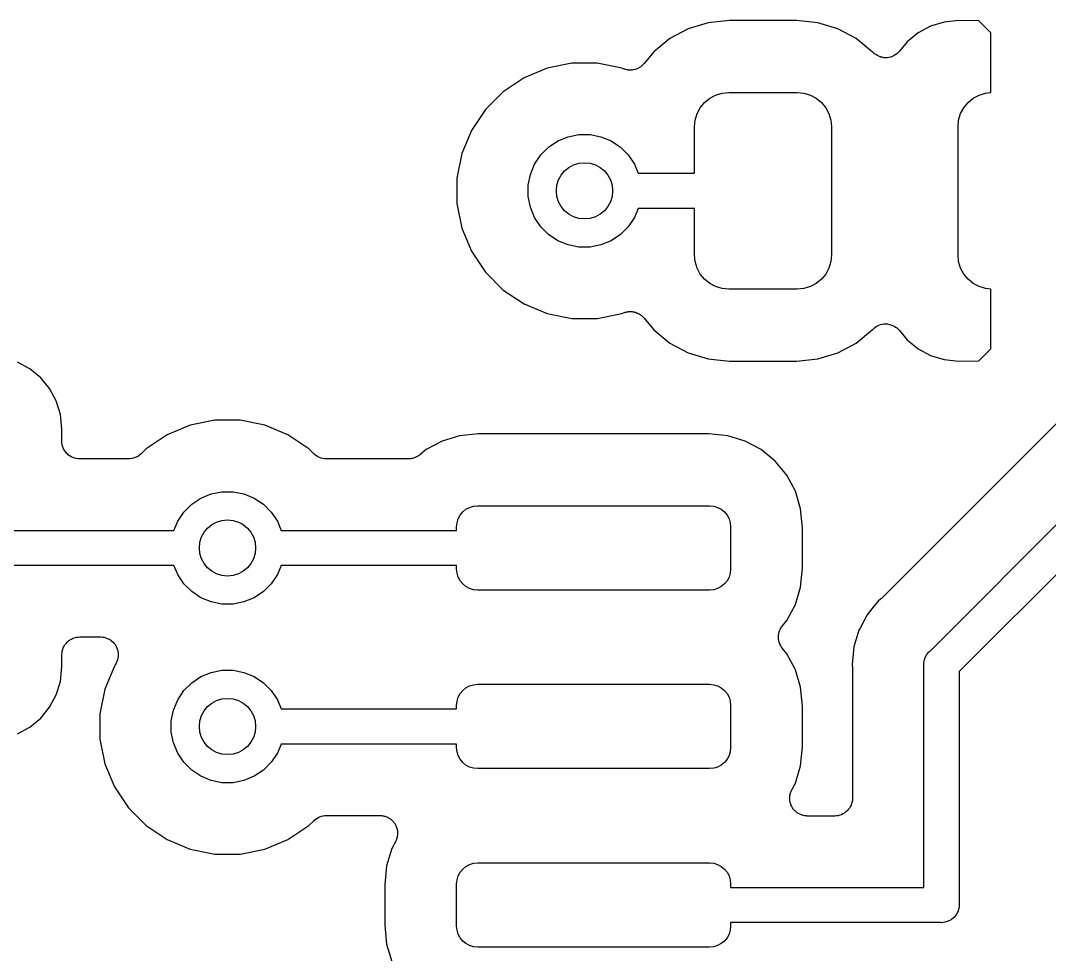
# Model space of a CAD drawing. Extents: x 4.65 to 8.46, y -5.31 to -3.29.
# Drawn here: x 6.342 to 6.6302, y -4.0638 to -3.8023 of the extents above; entities that cross this region are included whole.
import ezdxf

# ---------------------------------------------------------------- set-up
doc = ezdxf.new("R2010")
doc.units = 0
doc.header["$MEASUREMENT"] = 0
doc.layers.add('BLACK', color=7, linetype='CONTINUOUS')

msp = doc.modelspace()

# ---------------------------------------------------------------- linework, layer by layer
at = {"layer": 'BLACK', "linetype": 'CONTINUOUS'}
for p, q in [((6.53461, -3.80291), (6.52904, -3.8046)), ((6.54065, -3.80232), (6.53461, -3.80291)), ((6.55935, -3.80232), (6.54065, -3.80232)), ((6.56539, -3.80291), (6.55935, -3.80232)), ((6.57096, -3.8046), (6.56539, -3.80291)), ((6.59694, -3.80387), (6.59346, -3.80573)), ((6.60071, -3.80273), (6.59694, -3.80387)), ((6.60483, -3.80232), (6.60071, -3.80273)), ((6.61047, -3.80241), (6.60483, -3.80232)), ((6.61382, -3.80576), (6.61047, -3.80241)), ((6.52904, -3.8046), (6.52391, -3.80735)), ((6.57609, -3.80735), (6.57096, -3.8046)), ((6.59346, -3.80573), (6.59042, -3.80823)), ((6.61382, -3.82248), (6.61382, -3.80576)), ((6.52391, -3.80735), (6.51941, -3.81104)), ((6.58072, -3.81115), (6.57609, -3.80735)), ((6.59042, -3.80823), (6.58822, -3.81091)), ((6.51941, -3.81104), (6.51667, -3.81437)), ((6.58082, -3.81124), (6.58072, -3.81115)), ((6.58115, -3.81158), (6.58082, -3.81124)), ((6.58116, -3.81159), (6.58115, -3.81158)), ((6.58118, -3.8116), (6.58116, -3.81159)), ((6.58157, -3.81186), (6.58118, -3.8116)), ((6.58196, -3.81213), (6.58157, -3.81186)), ((6.58197, -3.81214), (6.58196, -3.81213)), ((6.58199, -3.81214), (6.58197, -3.81214)), ((6.58242, -3.81233), (6.58199, -3.81214)), ((6.58286, -3.81251), (6.58242, -3.81233)), ((6.58287, -3.81251), (6.58286, -3.81251)), ((6.58289, -3.81252), (6.58287, -3.81251)), ((6.58335, -3.81261), (6.58289, -3.81252)), ((6.58381, -3.81271), (6.58335, -3.81261)), ((6.58383, -3.81271), (6.58381, -3.81271)), ((6.58384, -3.81271), (6.58383, -3.81271)), ((6.58432, -3.81271), (6.58384, -3.81271)), ((6.58479, -3.81272), (6.58432, -3.81271)), ((6.5848, -3.81272), (6.58479, -3.81272)), ((6.58482, -3.81272), (6.5848, -3.81272)), ((6.58528, -3.81263), (6.58482, -3.81272)), ((6.58575, -3.81254), (6.58528, -3.81263)), ((6.58576, -3.81253), (6.58575, -3.81254)), ((6.58578, -3.81253), (6.58576, -3.81253)), ((6.58621, -3.81235), (6.58578, -3.81253)), ((6.58665, -3.81218), (6.58621, -3.81235)), ((6.58667, -3.81217), (6.58665, -3.81218)), ((6.58668, -3.81216), (6.58667, -3.81217)), ((6.58707, -3.8119), (6.58668, -3.81216)), ((6.58747, -3.81164), (6.58707, -3.8119)), ((6.58748, -3.81163), (6.58747, -3.81164)), ((6.5875, -3.81163), (6.58748, -3.81163)), ((6.58783, -3.8113), (6.5875, -3.81163)), ((6.58817, -3.81096), (6.58783, -3.8113)), ((6.58819, -3.81094), (6.58817, -3.81096)), ((6.58822, -3.81091), (6.58819, -3.81094)), ((6.58819, -3.81094), (6.58819, -3.81094)), ((6.58819, -3.81094), (6.58819, -3.81094)), ((6.48957, -3.81563), (6.48307, -3.81832)), ((6.49648, -3.81425), (6.48957, -3.81563)), ((6.50352, -3.81425), (6.49648, -3.81425)), ((6.51043, -3.81563), (6.50352, -3.81425)), ((6.5109, -3.81582), (6.51043, -3.81563)), ((6.5149, -3.81572), (6.51471, -3.81583)), ((6.51511, -3.81564), (6.5149, -3.81572)), ((6.51533, -3.81549), (6.51511, -3.81564)), ((6.51557, -3.81537), (6.51533, -3.81549)), ((6.51574, -3.81523), (6.51557, -3.81537)), ((6.51593, -3.81511), (6.51574, -3.81523)), ((6.51612, -3.81492), (6.51593, -3.81511)), ((6.51633, -3.81475), (6.51612, -3.81492)), ((6.51647, -3.81458), (6.51633, -3.81475)), ((6.51663, -3.81443), (6.51647, -3.81458)), ((6.51667, -3.81437), (6.51663, -3.81443)), ((6.48307, -3.81832), (6.47721, -3.82223)), ((6.51111, -3.81588), (6.5109, -3.81582)), ((6.51132, -3.81597), (6.51111, -3.81588)), ((6.51158, -3.81603), (6.51132, -3.81597)), ((6.51183, -3.8161), (6.51158, -3.81603)), ((6.51205, -3.81613), (6.51183, -3.8161)), ((6.51227, -3.81617), (6.51205, -3.81613)), ((6.51254, -3.81617), (6.51227, -3.81617)), ((6.5128, -3.8162), (6.51254, -3.81617)), ((6.51302, -3.81618), (6.5128, -3.8162)), ((6.51325, -3.81618), (6.51302, -3.81618)), ((6.51351, -3.81613), (6.51325, -3.81618)), ((6.51377, -3.81611), (6.51351, -3.81613)), ((6.51399, -3.81604), (6.51377, -3.81611)), ((6.51421, -3.816), (6.51399, -3.81604)), ((6.51445, -3.8159), (6.51421, -3.816)), ((6.51471, -3.81583), (6.51445, -3.8159)), ((6.47721, -3.82223), (6.47223, -3.82721)), ((6.53362, -3.82525), (6.53507, -3.82406)), ((6.53507, -3.82406), (6.53673, -3.82317)), ((6.53673, -3.82317), (6.53853, -3.82263)), ((6.53853, -3.82263), (6.5404, -3.82244)), ((6.5404, -3.82244), (6.5596, -3.82244)), ((6.5596, -3.82244), (6.56147, -3.82263)), ((6.56147, -3.82263), (6.56327, -3.82317)), ((6.56327, -3.82317), (6.56493, -3.82406)), ((6.56493, -3.82406), (6.56638, -3.82525)), ((6.60744, -3.82525), (6.60889, -3.82406)), ((6.60889, -3.82406), (6.61055, -3.82317)), ((6.61055, -3.82317), (6.61235, -3.82263)), ((6.61235, -3.82263), (6.61382, -3.82248)), ((6.47223, -3.82721), (6.46832, -3.83307)), ((6.53154, -3.82836), (6.53242, -3.82671)), ((6.53242, -3.82671), (6.53362, -3.82525)), ((6.56638, -3.82525), (6.56758, -3.82671)), ((6.56758, -3.82671), (6.56846, -3.82836)), ((6.60536, -3.82836), (6.60624, -3.82671)), ((6.60624, -3.82671), (6.60744, -3.82525)), ((6.53081, -3.83204), (6.53099, -3.83017)), ((6.53099, -3.83017), (6.53154, -3.82836)), ((6.56846, -3.82836), (6.56901, -3.83017)), ((6.56901, -3.83017), (6.56919, -3.83204)), ((6.60463, -3.83204), (6.60481, -3.83017)), ((6.60481, -3.83017), (6.60536, -3.82836)), ((6.46832, -3.83307), (6.46563, -3.83957)), ((6.53081, -3.84508), (6.53081, -3.83204)), ((6.56919, -3.83204), (6.56919, -3.86796)), ((6.60463, -3.86796), (6.60463, -3.83204)), ((6.49254, -3.83604), (6.49541, -3.83486)), ((6.49541, -3.83486), (6.49845, -3.83425)), ((6.49845, -3.83425), (6.50155, -3.83425)), ((6.50155, -3.83425), (6.50459, -3.83486)), ((6.50459, -3.83486), (6.50746, -3.83604)), ((6.48777, -3.83996), (6.48996, -3.83777)), ((6.48996, -3.83777), (6.49254, -3.83604)), ((6.50746, -3.83604), (6.51004, -3.83777)), ((6.51004, -3.83777), (6.51223, -3.83996)), ((6.46563, -3.83957), (6.46425, -3.84648)), ((6.48604, -3.84254), (6.48777, -3.83996)), ((6.51223, -3.83996), (6.51396, -3.84254)), ((6.48486, -3.84541), (6.48604, -3.84254)), ((6.51396, -3.84254), (6.51501, -3.84508)), ((6.46425, -3.84648), (6.46425, -3.85352)), ((6.48425, -3.84845), (6.48486, -3.84541)), ((6.51501, -3.84508), (6.53081, -3.84508)), ((6.48425, -3.85155), (6.48425, -3.84845)), ((6.48486, -3.85459), (6.48425, -3.85155)), ((6.46425, -3.85352), (6.46563, -3.86043)), ((6.48604, -3.85746), (6.48486, -3.85459)), ((6.51501, -3.85492), (6.51396, -3.85746)), ((6.53081, -3.85492), (6.51501, -3.85492)), ((6.53081, -3.86796), (6.53081, -3.85492)), ((6.48777, -3.86004), (6.48604, -3.85746)), ((6.51396, -3.85746), (6.51223, -3.86004)), ((6.46563, -3.86043), (6.46832, -3.86693)), ((6.48996, -3.86223), (6.48777, -3.86004)), ((6.51223, -3.86004), (6.51004, -3.86223)), ((6.49254, -3.86396), (6.48996, -3.86223)), ((6.49541, -3.86514), (6.49254, -3.86396)), ((6.50746, -3.86396), (6.50459, -3.86514)), ((6.51004, -3.86223), (6.50746, -3.86396)), ((6.46832, -3.86693), (6.47223, -3.87279)), ((6.49845, -3.86575), (6.49541, -3.86514)), ((6.50155, -3.86575), (6.49845, -3.86575)), ((6.50459, -3.86514), (6.50155, -3.86575)), ((6.53099, -3.86983), (6.53081, -3.86796)), ((6.53154, -3.87163), (6.53099, -3.86983)), ((6.56901, -3.86983), (6.56846, -3.87163)), ((6.56919, -3.86796), (6.56901, -3.86983)), ((6.59669, -3.97896), (6.7075, -3.86815)), ((6.60481, -3.86983), (6.60463, -3.86796)), ((6.60536, -3.87163), (6.60481, -3.86983)), ((6.47223, -3.87279), (6.47721, -3.87777)), ((6.53242, -3.87329), (6.53154, -3.87163)), ((6.53362, -3.87475), (6.53242, -3.87329)), ((6.56758, -3.87329), (6.56638, -3.87475)), ((6.56846, -3.87163), (6.56758, -3.87329)), ((6.60624, -3.87329), (6.60536, -3.87163)), ((6.60744, -3.87475), (6.60624, -3.87329)), ((6.53507, -3.87594), (6.53362, -3.87475)), ((6.53673, -3.87683), (6.53507, -3.87594)), ((6.56493, -3.87594), (6.56327, -3.87683)), ((6.56638, -3.87475), (6.56493, -3.87594)), ((6.60889, -3.87594), (6.60744, -3.87475)), ((6.61055, -3.87683), (6.60889, -3.87594)), ((6.47721, -3.87777), (6.48307, -3.88168)), ((6.53853, -3.87737), (6.53673, -3.87683)), ((6.5404, -3.87756), (6.53853, -3.87737)), ((6.5596, -3.87756), (6.5404, -3.87756)), ((6.56147, -3.87737), (6.5596, -3.87756)), ((6.56327, -3.87683), (6.56147, -3.87737)), ((6.71319, -3.87638), (6.60492, -3.98465)), ((6.61235, -3.87737), (6.61055, -3.87683)), ((6.61382, -3.87752), (6.61235, -3.87737)), ((6.61382, -3.89424), (6.61382, -3.87752)), ((6.48307, -3.88168), (6.48957, -3.88437)), ((6.48957, -3.88437), (6.49648, -3.88575)), ((6.50352, -3.88575), (6.51043, -3.88437)), ((6.51043, -3.88437), (6.5109, -3.88418)), ((6.5109, -3.88418), (6.51096, -3.88415)), ((6.51096, -3.88415), (6.51117, -3.88409)), ((6.51117, -3.88409), (6.51138, -3.88401)), ((6.51138, -3.88401), (6.51164, -3.88396)), ((6.51164, -3.88396), (6.5119, -3.88388)), ((6.5119, -3.88388), (6.51212, -3.88386)), ((6.51212, -3.88386), (6.51234, -3.88382)), ((6.51234, -3.88382), (6.51261, -3.88382)), ((6.51261, -3.88382), (6.51287, -3.8838)), ((6.51287, -3.8838), (6.51309, -3.88382)), ((6.51309, -3.88382), (6.51332, -3.88383)), ((6.51332, -3.88383), (6.51358, -3.88388)), ((6.51358, -3.88388), (6.51384, -3.88391)), ((6.51384, -3.88391), (6.51405, -3.88397)), ((6.51405, -3.88397), (6.51427, -3.88402)), ((6.51427, -3.88402), (6.51452, -3.88412)), ((6.51452, -3.88412), (6.51477, -3.8842)), ((6.51477, -3.8842), (6.51497, -3.88431)), ((6.51497, -3.88431), (6.51517, -3.88439)), ((6.51517, -3.88439), (6.51539, -3.88454)), ((6.51539, -3.88454), (6.51563, -3.88467)), ((6.51563, -3.88467), (6.5158, -3.88481)), ((6.5158, -3.88481), (6.51598, -3.88494)), ((6.51598, -3.88494), (6.51617, -3.88513)), ((6.49648, -3.88575), (6.50352, -3.88575)), ((6.51617, -3.88513), (6.51637, -3.8853)), ((6.51637, -3.8853), (6.51652, -3.88547)), ((6.51652, -3.88547), (6.51667, -3.88563)), ((6.51667, -3.88563), (6.51941, -3.88896)), ((6.58163, -3.8881), (6.58202, -3.88784)), ((6.58202, -3.88784), (6.58203, -3.88783)), ((6.58203, -3.88783), (6.58205, -3.88782)), ((6.58205, -3.88782), (6.58248, -3.88765)), ((6.58248, -3.88765), (6.58292, -3.88747)), ((6.58292, -3.88747), (6.58294, -3.88747)), ((6.58294, -3.88747), (6.58295, -3.88746)), ((6.58295, -3.88746), (6.58342, -3.88737)), ((6.58342, -3.88737), (6.58388, -3.88728)), ((6.58388, -3.88728), (6.5839, -3.88728)), ((6.5839, -3.88728), (6.58391, -3.88728)), ((6.58391, -3.88728), (6.58438, -3.88729)), ((6.58438, -3.88729), (6.58486, -3.88729)), ((6.58486, -3.88729), (6.58487, -3.88729)), ((6.58487, -3.88729), (6.58489, -3.88729)), ((6.58489, -3.88729), (6.58535, -3.88739)), ((6.58535, -3.88739), (6.58581, -3.88748)), ((6.58581, -3.88748), (6.58583, -3.88749)), ((6.58583, -3.88749), (6.58584, -3.88749)), ((6.58584, -3.88749), (6.58627, -3.88767)), ((6.58627, -3.88767), (6.58672, -3.88786)), ((6.51941, -3.88896), (6.52391, -3.89265)), ((6.57609, -3.89265), (6.5807, -3.88887)), ((6.5807, -3.88887), (6.58087, -3.8887)), ((6.58087, -3.8887), (6.58121, -3.88837)), ((6.58121, -3.88837), (6.58122, -3.88837)), ((6.58122, -3.88837), (6.58123, -3.88836)), ((6.58123, -3.88836), (6.58163, -3.8881)), ((6.58672, -3.88786), (6.58673, -3.88786)), ((6.58673, -3.88786), (6.58674, -3.88787)), ((6.58674, -3.88787), (6.58713, -3.88814)), ((6.58713, -3.88814), (6.58753, -3.8884)), ((6.58753, -3.8884), (6.58754, -3.88841)), ((6.58754, -3.88841), (6.58755, -3.88842)), ((6.58755, -3.88842), (6.58788, -3.88876)), ((6.58788, -3.88876), (6.58822, -3.88909)), ((6.58822, -3.88909), (6.59042, -3.89177)), ((6.52391, -3.89265), (6.52904, -3.8954)), ((6.57096, -3.8954), (6.57609, -3.89265)), ((6.59042, -3.89177), (6.59346, -3.89427)), ((6.52904, -3.8954), (6.53461, -3.89709)), ((6.56539, -3.89709), (6.57096, -3.8954)), ((6.59346, -3.89427), (6.59694, -3.89613)), ((6.59694, -3.89613), (6.60071, -3.89727)), ((6.61047, -3.89759), (6.61382, -3.89424)), ((6.34463, -3.89983), (6.34116, -3.89797)), ((6.53461, -3.89709), (6.54065, -3.89768)), ((6.54065, -3.89768), (6.55935, -3.89768)), ((6.55935, -3.89768), (6.56539, -3.89709)), ((6.60071, -3.89727), (6.60483, -3.89768)), ((6.60483, -3.89768), (6.61047, -3.89759)), ((6.34768, -3.90232), (6.34463, -3.89983)), ((6.35017, -3.90537), (6.34768, -3.90232)), ((6.35203, -3.90884), (6.35017, -3.90537)), ((6.64123, -3.90613), (6.58342, -3.96395)), ((6.35318, -3.91261), (6.35203, -3.90884)), ((6.35359, -3.91678), (6.35318, -3.91261)), ((6.38957, -3.91563), (6.38307, -3.91832)), ((6.39648, -3.91425), (6.38957, -3.91563)), ((6.40352, -3.91425), (6.39648, -3.91425)), ((6.41043, -3.91563), (6.40352, -3.91425)), ((6.41693, -3.91832), (6.41043, -3.91563)), ((6.35359, -3.92008), (6.35359, -3.91678)), ((6.38307, -3.91832), (6.37721, -3.92223)), ((6.42279, -3.92223), (6.41693, -3.91832)), ((6.46501, -3.91859), (6.46013, -3.92007)), ((6.47032, -3.91807), (6.46501, -3.91859)), ((6.53479, -3.91807), (6.47032, -3.91807)), ((6.54011, -3.91859), (6.53479, -3.91807)), ((6.54499, -3.92007), (6.54011, -3.91859)), ((6.35363, -3.92055), (6.35359, -3.92008)), ((6.35367, -3.92102), (6.35363, -3.92055)), ((6.35368, -3.92103), (6.35367, -3.92102)), ((6.35368, -3.92105), (6.35368, -3.92103)), ((6.35382, -3.9215), (6.35368, -3.92105)), ((6.35395, -3.92195), (6.35382, -3.9215)), ((6.35396, -3.92197), (6.35395, -3.92195)), ((6.35396, -3.92198), (6.35396, -3.92197)), ((6.35418, -3.9224), (6.35396, -3.92198)), ((6.3544, -3.92282), (6.35418, -3.9224)), ((6.37721, -3.92223), (6.37583, -3.92361)), ((6.42417, -3.92361), (6.42279, -3.92223)), ((6.46013, -3.92007), (6.45563, -3.92247)), ((6.54949, -3.92247), (6.54499, -3.92007)), ((6.35441, -3.92283), (6.3544, -3.92282)), ((6.35442, -3.92285), (6.35441, -3.92283)), ((6.35472, -3.92321), (6.35442, -3.92285)), ((6.35501, -3.92358), (6.35472, -3.92321)), ((6.35503, -3.92359), (6.35501, -3.92358)), ((6.35504, -3.9236), (6.35503, -3.92359)), ((6.3554, -3.9239), (6.35504, -3.9236)), ((6.35576, -3.9242), (6.3554, -3.9239)), ((6.35578, -3.92421), (6.35576, -3.9242)), ((6.35579, -3.92422), (6.35578, -3.92421)), ((6.3562, -3.92445), (6.35579, -3.92422)), ((6.35662, -3.92467), (6.3562, -3.92445)), ((6.35663, -3.92468), (6.35662, -3.92467)), ((6.35665, -3.92469), (6.35663, -3.92468)), ((6.3571, -3.92483), (6.35665, -3.92469)), ((6.35755, -3.92497), (6.3571, -3.92483)), ((6.35756, -3.92497), (6.35755, -3.92497)), ((6.35758, -3.92498), (6.35756, -3.92497)), ((6.35805, -3.92503), (6.35758, -3.92498)), ((6.35852, -3.92508), (6.35805, -3.92503)), ((6.35855, -3.92508), (6.35852, -3.92508)), ((6.35859, -3.92508), (6.35855, -3.92508)), ((6.35855, -3.92508), (6.35855, -3.92508)), ((6.35855, -3.92508), (6.35855, -3.92508)), ((6.37229, -3.92508), (6.35859, -3.92508)), ((6.37275, -3.92503), (6.37229, -3.92508)), ((6.37321, -3.92499), (6.37275, -3.92503)), ((6.37324, -3.92499), (6.37321, -3.92499)), ((6.37327, -3.92498), (6.37324, -3.92499)), ((6.37371, -3.92485), (6.37327, -3.92498)), ((6.37415, -3.92472), (6.37371, -3.92485)), ((6.37418, -3.92471), (6.37415, -3.92472)), ((6.3742, -3.9247), (6.37418, -3.92471)), ((6.37461, -3.92448), (6.3742, -3.9247)), ((6.37502, -3.92427), (6.37461, -3.92448)), ((6.37504, -3.92426), (6.37502, -3.92427)), ((6.37506, -3.92424), (6.37504, -3.92426)), ((6.37542, -3.92395), (6.37506, -3.92424)), ((6.37578, -3.92366), (6.37542, -3.92395)), ((6.37582, -3.92363), (6.37578, -3.92366)), ((6.37583, -3.92361), (6.37582, -3.92363)), ((6.37582, -3.92363), (6.37582, -3.92363)), ((6.37582, -3.92363), (6.37582, -3.92363)), ((6.42453, -3.92391), (6.42417, -3.92361)), ((6.42488, -3.9242), (6.42453, -3.92391)), ((6.4249, -3.92422), (6.42488, -3.9242)), ((6.42492, -3.92423), (6.4249, -3.92422)), ((6.42533, -3.92445), (6.42492, -3.92423)), ((6.42574, -3.92467), (6.42533, -3.92445)), ((6.42576, -3.92468), (6.42574, -3.92467)), ((6.42578, -3.92469), (6.42576, -3.92468)), ((6.42622, -3.92483), (6.42578, -3.92469)), ((6.42667, -3.92497), (6.42622, -3.92483)), ((6.42669, -3.92497), (6.42667, -3.92497)), ((6.42672, -3.92498), (6.42669, -3.92497)), ((6.42717, -3.92503), (6.42672, -3.92498)), ((6.42764, -3.92508), (6.42717, -3.92503)), ((6.42769, -3.92508), (6.42764, -3.92508)), ((6.42771, -3.92508), (6.42769, -3.92508)), ((6.42769, -3.92508), (6.42769, -3.92508)), ((6.42769, -3.92508), (6.42769, -3.92508)), ((6.45067, -3.92508), (6.42771, -3.92508)), ((6.45089, -3.92506), (6.45067, -3.92508)), ((6.4511, -3.92506), (6.45089, -3.92506)), ((6.45137, -3.92501), (6.4511, -3.92506)), ((6.45164, -3.92498), (6.45137, -3.92501)), ((6.45185, -3.92492), (6.45164, -3.92498)), ((6.45206, -3.92488), (6.45185, -3.92492)), ((6.45232, -3.92478), (6.45206, -3.92488)), ((6.45258, -3.9247), (6.45232, -3.92478)), ((6.45277, -3.9246), (6.45258, -3.9247)), ((6.45297, -3.92452), (6.45277, -3.9246)), ((6.4532, -3.92437), (6.45297, -3.92452)), ((6.45344, -3.92424), (6.4532, -3.92437)), ((6.45361, -3.92411), (6.45344, -3.92424)), ((6.45379, -3.92399), (6.45361, -3.92411)), ((6.45384, -3.92394), (6.45379, -3.92399)), ((6.45563, -3.92247), (6.45384, -3.92394)), ((6.55343, -3.92571), (6.54949, -3.92247)), ((6.55666, -3.92965), (6.55343, -3.92571)), ((6.55906, -3.93414), (6.55666, -3.92965)), ((6.38996, -3.93777), (6.39254, -3.93604)), ((6.39254, -3.93604), (6.39541, -3.93486)), ((6.39541, -3.93486), (6.39845, -3.93425)), ((6.39845, -3.93425), (6.40155, -3.93425)), ((6.40155, -3.93425), (6.40459, -3.93486)), ((6.40459, -3.93486), (6.40746, -3.93604)), ((6.40746, -3.93604), (6.41004, -3.93777)), ((6.56054, -3.93902), (6.55906, -3.93414)), ((6.38777, -3.93996), (6.38996, -3.93777)), ((6.41004, -3.93777), (6.41223, -3.93996)), ((6.4659, -3.93992), (6.4668, -3.93918)), ((6.4668, -3.93918), (6.46782, -3.93864)), ((6.46782, -3.93864), (6.46893, -3.9383)), ((6.46893, -3.9383), (6.47008, -3.93819)), ((6.47008, -3.93819), (6.53504, -3.93819)), ((6.53504, -3.93819), (6.53619, -3.9383)), ((6.53619, -3.9383), (6.5373, -3.93864)), ((6.5373, -3.93864), (6.53832, -3.93918)), ((6.53832, -3.93918), (6.53922, -3.93992)), ((6.56107, -3.94434), (6.56054, -3.93902)), ((6.38499, -3.94508), (6.38604, -3.94254)), ((6.38604, -3.94254), (6.38777, -3.93996)), ((6.41223, -3.93996), (6.41396, -3.94254)), ((6.41396, -3.94254), (6.41501, -3.94508)), ((6.46429, -3.94294), (6.46462, -3.94183)), ((6.46462, -3.94183), (6.46517, -3.94081)), ((6.46517, -3.94081), (6.4659, -3.93992)), ((6.53922, -3.93992), (6.53995, -3.94081)), ((6.53995, -3.94081), (6.5405, -3.94183)), ((6.5405, -3.94183), (6.54083, -3.94294)), ((6.33346, -3.94508), (6.38499, -3.94508)), ((6.41501, -3.94508), (6.46417, -3.94508)), ((6.46417, -3.94409), (6.46429, -3.94294)), ((6.46417, -3.94508), (6.46417, -3.94409)), ((6.54083, -3.94294), (6.54094, -3.94409)), ((6.54094, -3.94409), (6.54094, -3.95591)), ((6.56107, -3.95566), (6.56107, -3.94434)), ((6.38499, -3.95492), (6.33346, -3.95492)), ((6.38604, -3.95746), (6.38499, -3.95492)), ((6.41501, -3.95492), (6.41396, -3.95746)), ((6.46417, -3.95492), (6.41501, -3.95492)), ((6.46417, -3.95591), (6.46417, -3.95492)), ((6.46429, -3.95706), (6.46417, -3.95591)), ((6.54094, -3.95591), (6.54083, -3.95706)), ((6.56054, -3.96098), (6.56107, -3.95566)), ((6.38777, -3.96004), (6.38604, -3.95746)), ((6.41396, -3.95746), (6.41223, -3.96004)), ((6.46462, -3.95817), (6.46429, -3.95706)), ((6.46517, -3.95919), (6.46462, -3.95817)), ((6.4659, -3.96008), (6.46517, -3.95919)), ((6.53995, -3.95919), (6.53922, -3.96008)), ((6.5405, -3.95817), (6.53995, -3.95919)), ((6.54083, -3.95706), (6.5405, -3.95817)), ((6.38996, -3.96223), (6.38777, -3.96004)), ((6.39254, -3.96396), (6.38996, -3.96223)), ((6.41004, -3.96223), (6.40746, -3.96396)), ((6.41223, -3.96004), (6.41004, -3.96223)), ((6.4668, -3.96082), (6.4659, -3.96008)), ((6.46782, -3.96136), (6.4668, -3.96082)), ((6.46893, -3.9617), (6.46782, -3.96136)), ((6.47008, -3.96181), (6.46893, -3.9617)), ((6.53504, -3.96181), (6.47008, -3.96181)), ((6.53619, -3.9617), (6.53504, -3.96181)), ((6.5373, -3.96136), (6.53619, -3.9617)), ((6.53832, -3.96082), (6.5373, -3.96136)), ((6.53922, -3.96008), (6.53832, -3.96082)), ((6.55906, -3.96586), (6.56054, -3.96098)), ((6.39541, -3.96514), (6.39254, -3.96396)), ((6.39845, -3.96575), (6.39541, -3.96514)), ((6.40459, -3.96514), (6.40155, -3.96575)), ((6.40746, -3.96396), (6.40459, -3.96514)), ((6.58229, -3.9649), (6.58117, -3.96626)), ((6.58305, -3.96428), (6.58229, -3.9649)), ((6.5832, -3.96413), (6.58305, -3.96428)), ((6.58337, -3.964), (6.5832, -3.96413)), ((6.58342, -3.96395), (6.58337, -3.964)), ((6.40155, -3.96575), (6.39845, -3.96575)), ((6.55666, -3.97035), (6.55906, -3.96586)), ((6.58117, -3.96626), (6.57918, -3.96869)), ((6.58117, -3.96626), (6.58117, -3.96626)), ((6.55545, -3.97183), (6.55666, -3.97035)), ((6.57918, -3.96869), (6.57718, -3.97244)), ((6.55434, -3.97446), (6.55444, -3.974)), ((6.55444, -3.974), (6.55453, -3.97354)), ((6.55453, -3.97354), (6.55454, -3.97352)), ((6.55454, -3.9735), (6.55473, -3.97307)), ((6.55454, -3.97352), (6.55454, -3.9735)), ((6.55473, -3.97307), (6.55491, -3.97264)), ((6.55491, -3.97264), (6.55492, -3.97262)), ((6.55492, -3.9726), (6.55519, -3.97222)), ((6.55492, -3.97262), (6.55492, -3.9726)), ((6.55519, -3.97222), (6.55545, -3.97183)), ((6.57686, -3.97302), (6.57544, -3.97772)), ((6.57718, -3.97244), (6.57686, -3.97302)), ((6.35422, -3.97754), (6.35444, -3.97713)), ((6.35444, -3.97713), (6.35445, -3.97711)), ((6.35445, -3.97711), (6.35446, -3.9771)), ((6.35446, -3.9771), (6.35476, -3.97674)), ((6.35476, -3.97674), (6.35506, -3.97637)), ((6.35506, -3.97637), (6.35508, -3.97636)), ((6.35508, -3.97636), (6.35509, -3.97635)), ((6.35509, -3.97635), (6.35545, -3.97605)), ((6.35545, -3.97605), (6.35582, -3.97576)), ((6.35582, -3.97576), (6.35583, -3.97575)), ((6.35583, -3.97575), (6.35585, -3.97574)), ((6.35585, -3.97574), (6.35626, -3.97552)), ((6.35626, -3.97552), (6.35668, -3.9753)), ((6.35668, -3.9753), (6.3567, -3.97529)), ((6.3567, -3.97529), (6.35671, -3.97529)), ((6.35671, -3.97529), (6.35716, -3.97515)), ((6.35716, -3.97515), (6.35761, -3.97502)), ((6.35761, -3.97502), (6.35763, -3.97501)), ((6.35763, -3.97501), (6.35765, -3.97501)), ((6.35765, -3.97501), (6.35812, -3.97497)), ((6.35812, -3.97497), (6.35859, -3.97492)), ((6.35859, -3.97492), (6.36441, -3.97492)), ((6.36441, -3.97492), (6.36446, -3.97492)), ((6.36446, -3.97492), (6.36446, -3.97492)), ((6.36446, -3.97492), (6.36446, -3.97492)), ((6.36446, -3.97492), (6.36448, -3.97492)), ((6.36448, -3.97492), (6.36495, -3.97497)), ((6.36495, -3.97497), (6.36543, -3.97503)), ((6.36543, -3.97503), (6.36544, -3.97503)), ((6.36544, -3.97503), (6.36545, -3.97503)), ((6.36545, -3.97503), (6.36591, -3.97518)), ((6.36591, -3.97518), (6.36636, -3.97532)), ((6.36636, -3.97532), (6.36637, -3.97532)), ((6.36637, -3.97532), (6.36638, -3.97533)), ((6.36638, -3.97533), (6.36679, -3.97555)), ((6.36679, -3.97555), (6.36722, -3.97578)), ((6.36722, -3.97578), (6.36722, -3.97579)), ((6.36722, -3.97579), (6.36723, -3.9758)), ((6.36723, -3.9758), (6.36759, -3.9761)), ((6.36759, -3.9761), (6.36797, -3.97641)), ((6.36797, -3.97641), (6.36797, -3.97642)), ((6.36797, -3.97642), (6.36798, -3.97642)), ((6.36798, -3.97642), (6.36828, -3.97679)), ((6.36828, -3.97679), (6.36858, -3.97717)), ((6.36858, -3.97717), (6.36859, -3.97717)), ((6.36859, -3.97717), (6.36859, -3.97718)), ((6.36859, -3.97718), (6.36881, -3.9776)), ((6.55433, -3.97543), (6.55434, -3.97497)), ((6.55434, -3.97545), (6.55433, -3.97543)), ((6.55434, -3.97448), (6.55434, -3.97446)), ((6.55434, -3.9745), (6.55434, -3.97448)), ((6.55434, -3.97497), (6.55434, -3.9745)), ((6.55434, -3.97547), (6.55434, -3.97545)), ((6.55443, -3.97593), (6.55434, -3.97547)), ((6.55451, -3.97639), (6.55443, -3.97593)), ((6.55452, -3.97641), (6.55451, -3.97639)), ((6.55452, -3.97643), (6.55452, -3.97641)), ((6.5547, -3.97686), (6.55452, -3.97643)), ((6.55487, -3.9773), (6.5547, -3.97686)), ((6.35359, -3.97985), (6.35364, -3.97938)), ((6.35359, -3.97989), (6.35359, -3.97985)), ((6.35359, -3.97992), (6.35359, -3.97989)), ((6.35359, -3.97989), (6.35359, -3.97989)), ((6.35359, -3.97989), (6.35359, -3.97989)), ((6.35359, -3.98322), (6.35359, -3.97992)), ((6.35364, -3.97938), (6.35369, -3.97892)), ((6.35369, -3.97888), (6.35384, -3.97843)), ((6.35369, -3.9789), (6.35369, -3.97888)), ((6.35369, -3.97892), (6.35369, -3.9789)), ((6.35384, -3.97843), (6.35398, -3.97798)), ((6.35398, -3.97797), (6.35399, -3.97795)), ((6.35398, -3.97798), (6.35398, -3.97797)), ((6.35399, -3.97795), (6.35422, -3.97754)), ((6.36881, -3.9776), (6.36904, -3.97803)), ((6.36904, -3.97803), (6.36904, -3.97804)), ((6.36904, -3.97804), (6.36904, -3.97805)), ((6.36904, -3.97805), (6.36918, -3.9785)), ((6.36918, -3.9785), (6.36932, -3.97896)), ((6.36932, -3.97896), (6.36932, -3.97897)), ((6.36932, -3.97897), (6.36932, -3.97898)), ((6.36932, -3.97898), (6.36936, -3.97945)), ((6.36936, -3.97945), (6.36941, -3.97993)), ((6.36941, -3.97996), (6.36936, -3.98043)), ((6.36941, -3.97993), (6.36941, -3.97995)), ((6.36941, -3.97995), (6.36941, -3.97996)), ((6.55488, -3.97732), (6.55487, -3.9773)), ((6.55489, -3.97733), (6.55488, -3.97732)), ((6.55515, -3.97772), (6.55489, -3.97733)), ((6.5554, -3.97812), (6.55515, -3.97772)), ((6.55543, -3.97815), (6.5554, -3.97812)), ((6.55545, -3.97817), (6.55543, -3.97815)), ((6.55543, -3.97815), (6.55543, -3.97815)), ((6.55543, -3.97815), (6.55543, -3.97815)), ((6.55666, -3.97965), (6.55545, -3.97817)), ((6.55906, -3.98414), (6.55666, -3.97965)), ((6.57544, -3.97772), (6.57505, -3.98163)), ((6.59543, -3.98072), (6.59589, -3.97986)), ((6.59589, -3.97986), (6.5965, -3.97911)), ((6.5965, -3.97911), (6.59669, -3.97896)), ((6.36857, -3.9827), (6.36832, -3.98307)), ((6.36879, -3.98228), (6.36857, -3.9827)), ((6.36902, -3.98186), (6.36879, -3.98228)), ((6.36903, -3.98184), (6.36902, -3.98185)), ((6.36902, -3.98185), (6.36902, -3.98186)), ((6.36917, -3.98138), (6.36903, -3.98184)), ((6.36931, -3.98093), (6.36917, -3.98138)), ((6.36936, -3.98043), (6.36931, -3.98091)), ((6.36931, -3.98091), (6.36931, -3.98092)), ((6.36931, -3.98092), (6.36931, -3.98093)), ((6.57505, -3.98163), (6.57496, -3.98261)), ((6.57496, -3.98261), (6.57505, -3.98359)), ((6.57505, -3.98163), (6.57505, -3.98163)), ((6.59505, -3.98261), (6.59508, -3.98237)), ((6.59508, -3.98285), (6.59505, -3.98261)), ((6.59508, -3.98237), (6.59515, -3.98164)), ((6.59508, -3.98237), (6.59508, -3.98237)), ((6.59508, -4.04508), (6.59508, -3.98285)), ((6.59515, -3.98164), (6.59543, -3.98072)), ((6.35318, -3.98739), (6.35359, -3.98322)), ((6.36832, -3.98307), (6.36563, -3.98957)), ((6.39254, -3.98604), (6.39541, -3.98486)), ((6.39541, -3.98486), (6.39845, -3.98425)), ((6.39845, -3.98425), (6.40155, -3.98425)), ((6.40155, -3.98425), (6.40459, -3.98486)), ((6.40459, -3.98486), (6.40746, -3.98604)), ((6.56054, -3.98902), (6.55906, -3.98414)), ((6.57505, -3.98359), (6.57506, -3.98366)), ((6.57506, -3.98366), (6.57506, -3.98387)), ((6.57506, -3.98387), (6.57508, -3.98408)), ((6.57508, -3.98408), (6.57508, -4.02008)), ((6.60492, -3.98465), (6.60492, -4.04976)), ((6.35203, -3.99116), (6.35318, -3.98739)), ((6.38777, -3.98996), (6.38996, -3.98777)), ((6.38996, -3.98777), (6.39254, -3.98604)), ((6.40746, -3.98604), (6.41004, -3.98777)), ((6.41004, -3.98777), (6.41223, -3.98996)), ((6.4668, -3.98918), (6.46782, -3.98864)), ((6.46782, -3.98864), (6.46893, -3.9883)), ((6.46893, -3.9883), (6.47008, -3.98819)), ((6.47008, -3.98819), (6.53504, -3.98819)), ((6.53504, -3.98819), (6.53619, -3.9883)), ((6.53619, -3.9883), (6.5373, -3.98864)), ((6.5373, -3.98864), (6.53832, -3.98918)), ((6.35017, -3.99463), (6.35203, -3.99116)), ((6.36563, -3.98957), (6.36425, -3.99648)), ((6.38604, -3.99254), (6.38777, -3.98996)), ((6.41223, -3.98996), (6.41396, -3.99254)), ((6.46462, -3.99183), (6.46517, -3.99081)), ((6.46517, -3.99081), (6.4659, -3.98992)), ((6.4659, -3.98992), (6.4668, -3.98918)), ((6.53832, -3.98918), (6.53922, -3.98992)), ((6.53922, -3.98992), (6.53995, -3.99081)), ((6.53995, -3.99081), (6.5405, -3.99183)), ((6.56107, -3.99434), (6.56054, -3.98902)), ((6.38486, -3.99541), (6.38604, -3.99254)), ((6.41396, -3.99254), (6.41501, -3.99508)), ((6.46417, -3.99409), (6.46429, -3.99294)), ((6.46417, -3.99508), (6.46417, -3.99409)), ((6.46429, -3.99294), (6.46462, -3.99183)), ((6.5405, -3.99183), (6.54083, -3.99294)), ((6.54083, -3.99294), (6.54094, -3.99409)), ((6.54094, -3.99409), (6.54094, -4.00591)), ((6.56107, -4.00566), (6.56107, -3.99434)), ((6.34768, -3.99768), (6.35017, -3.99463)), ((6.36425, -3.99648), (6.36425, -4.00352)), ((6.38425, -3.99845), (6.38486, -3.99541)), ((6.41501, -3.99508), (6.46417, -3.99508)), ((6.34116, -4.00203), (6.34463, -4.00017)), ((6.34463, -4.00017), (6.34768, -3.99768)), ((6.38425, -4.00155), (6.38425, -3.99845)), ((6.38486, -4.00459), (6.38425, -4.00155)), ((6.36425, -4.00352), (6.36563, -4.01043)), ((6.38604, -4.00746), (6.38486, -4.00459)), ((6.41501, -4.00492), (6.41396, -4.00746)), ((6.46417, -4.00492), (6.41501, -4.00492)), ((6.46417, -4.00591), (6.46417, -4.00492)), ((6.46429, -4.00706), (6.46417, -4.00591)), ((6.54094, -4.00591), (6.54083, -4.00706)), ((6.56054, -4.01098), (6.56107, -4.00566)), ((6.38777, -4.01004), (6.38604, -4.00746)), ((6.41396, -4.00746), (6.41223, -4.01004)), ((6.46462, -4.00817), (6.46429, -4.00706)), ((6.46517, -4.00919), (6.46462, -4.00817)), ((6.5405, -4.00817), (6.53995, -4.00919)), ((6.54083, -4.00706), (6.5405, -4.00817)), ((6.36563, -4.01043), (6.36832, -4.01693)), ((6.38996, -4.01223), (6.38777, -4.01004)), ((6.41223, -4.01004), (6.41004, -4.01223)), ((6.4659, -4.01008), (6.46517, -4.00919)), ((6.4668, -4.01082), (6.4659, -4.01008)), ((6.46782, -4.01136), (6.4668, -4.01082)), ((6.46893, -4.0117), (6.46782, -4.01136)), ((6.47008, -4.01181), (6.46893, -4.0117)), ((6.53619, -4.0117), (6.53504, -4.01181)), ((6.5373, -4.01136), (6.53619, -4.0117)), ((6.53832, -4.01082), (6.5373, -4.01136)), ((6.53922, -4.01008), (6.53832, -4.01082)), ((6.53995, -4.00919), (6.53922, -4.01008)), ((6.55906, -4.01586), (6.56054, -4.01098)), ((6.39254, -4.01396), (6.38996, -4.01223)), ((6.39541, -4.01514), (6.39254, -4.01396)), ((6.40746, -4.01396), (6.40459, -4.01514)), ((6.41004, -4.01223), (6.40746, -4.01396)), ((6.53504, -4.01181), (6.47008, -4.01181)), ((6.36832, -4.01693), (6.37223, -4.02279)), ((6.39845, -4.01575), (6.39541, -4.01514)), ((6.40155, -4.01575), (6.39845, -4.01575)), ((6.40459, -4.01514), (6.40155, -4.01575)), ((6.55807, -4.01772), (6.55906, -4.01586)), ((6.55747, -4.02004), (6.5575, -4.01981)), ((6.5575, -4.0203), (6.55747, -4.02004)), ((6.5575, -4.01958), (6.55755, -4.01933)), ((6.5575, -4.01981), (6.5575, -4.01958)), ((6.5575, -4.02056), (6.5575, -4.0203)), ((6.55755, -4.01933), (6.55758, -4.01907)), ((6.55758, -4.01907), (6.55765, -4.01885)), ((6.55765, -4.01885), (6.55769, -4.01862)), ((6.55769, -4.01862), (6.55779, -4.01839)), ((6.55779, -4.01839), (6.55787, -4.01814)), ((6.55787, -4.01814), (6.55798, -4.01794)), ((6.55798, -4.01794), (6.55807, -4.01772)), ((6.57508, -4.02015), (6.57503, -4.02062)), ((6.57508, -4.02008), (6.57508, -4.02011)), ((6.57508, -4.02011), (6.57508, -4.02011)), ((6.57508, -4.02011), (6.57508, -4.02011)), ((6.57508, -4.02011), (6.57508, -4.02015)), ((6.37223, -4.02279), (6.37721, -4.02777)), ((6.55754, -4.02078), (6.5575, -4.02056)), ((6.55756, -4.02102), (6.55754, -4.02078)), ((6.55764, -4.02126), (6.55756, -4.02102)), ((6.55769, -4.02151), (6.55764, -4.02126)), ((6.55777, -4.02173), (6.55769, -4.02151)), ((6.55784, -4.02195), (6.55777, -4.02173)), ((6.55796, -4.02218), (6.55784, -4.02195)), ((6.55805, -4.02242), (6.55796, -4.02218)), ((6.55818, -4.02261), (6.55805, -4.02242)), ((6.55829, -4.02282), (6.55818, -4.02261)), ((6.55845, -4.02302), (6.55829, -4.02282)), ((6.55859, -4.02323), (6.55845, -4.02302)), ((6.55876, -4.0234), (6.55859, -4.02323)), ((6.5739, -4.02326), (6.5736, -4.02363)), ((6.5742, -4.0229), (6.5739, -4.02326)), ((6.57421, -4.02289), (6.5742, -4.0229)), ((6.57422, -4.02287), (6.57421, -4.02289)), ((6.57445, -4.02246), (6.57422, -4.02287)), ((6.57467, -4.02205), (6.57445, -4.02246)), ((6.57468, -4.02203), (6.57467, -4.02205)), ((6.57469, -4.02202), (6.57468, -4.02203)), ((6.57483, -4.02157), (6.57469, -4.02202)), ((6.57497, -4.02112), (6.57483, -4.02157)), ((6.57498, -4.02108), (6.57497, -4.0211)), ((6.57497, -4.0211), (6.57497, -4.02112)), ((6.57503, -4.02062), (6.57498, -4.02108)), ((6.42422, -4.02634), (6.42458, -4.02605)), ((6.42458, -4.02605), (6.42494, -4.02576)), ((6.42494, -4.02576), (6.42496, -4.02574)), ((6.42496, -4.02574), (6.42498, -4.02573)), ((6.42498, -4.02573), (6.42539, -4.02552)), ((6.42539, -4.02552), (6.4258, -4.0253)), ((6.4258, -4.0253), (6.42582, -4.02529)), ((6.42582, -4.02529), (6.42585, -4.02528)), ((6.42585, -4.02528), (6.42629, -4.02515)), ((6.42629, -4.02515), (6.42673, -4.02502)), ((6.42673, -4.02502), (6.42676, -4.02501)), ((6.42676, -4.02501), (6.42679, -4.02501)), ((6.42679, -4.02501), (6.42724, -4.02497)), ((6.42724, -4.02497), (6.42771, -4.02492)), ((6.42771, -4.02492), (6.44264, -4.02492)), ((6.44264, -4.02492), (6.44271, -4.02492)), ((6.44271, -4.02492), (6.44294, -4.02495)), ((6.44294, -4.02495), (6.44318, -4.02495)), ((6.44318, -4.02495), (6.44343, -4.025)), ((6.44343, -4.025), (6.44368, -4.02503)), ((6.44368, -4.02503), (6.44391, -4.0251)), ((6.44391, -4.0251), (6.44413, -4.02515)), ((6.44413, -4.02515), (6.44437, -4.02525)), ((6.44437, -4.02525), (6.44461, -4.02533)), ((6.44461, -4.02533), (6.44482, -4.02544)), ((6.44482, -4.02544), (6.44503, -4.02553)), ((6.44503, -4.02553), (6.44524, -4.02567)), ((6.44524, -4.02567), (6.44547, -4.0258)), ((6.44547, -4.0258), (6.44565, -4.02595)), ((6.44565, -4.02595), (6.44584, -4.02608)), ((6.44584, -4.02608), (6.44602, -4.02626)), ((6.5589, -4.02358), (6.55876, -4.0234)), ((6.5591, -4.02374), (6.5589, -4.02358)), ((6.55928, -4.02392), (6.5591, -4.02374)), ((6.55947, -4.02405), (6.55928, -4.02392)), ((6.55965, -4.0242), (6.55947, -4.02405)), ((6.55987, -4.02433), (6.55965, -4.0242)), ((6.56009, -4.02447), (6.55987, -4.02433)), ((6.5603, -4.02456), (6.56009, -4.02447)), ((6.56051, -4.02467), (6.5603, -4.02456)), ((6.56075, -4.02475), (6.56051, -4.02467)), ((6.56099, -4.02485), (6.56075, -4.02475)), ((6.56121, -4.0249), (6.56099, -4.02485)), ((6.56144, -4.02497), (6.56121, -4.0249)), ((6.56169, -4.025), (6.56144, -4.02497)), ((6.56194, -4.02505), (6.56169, -4.025)), ((6.56217, -4.02505), (6.56194, -4.02505)), ((6.5624, -4.02508), (6.56217, -4.02505)), ((6.56247, -4.02508), (6.5624, -4.02508)), ((6.57008, -4.02508), (6.56247, -4.02508)), ((6.57055, -4.02503), (6.57008, -4.02508)), ((6.57102, -4.02499), (6.57055, -4.02503)), ((6.57103, -4.02499), (6.57102, -4.02499)), ((6.57105, -4.02498), (6.57103, -4.02499)), ((6.5715, -4.02485), (6.57105, -4.02498)), ((6.57195, -4.02471), (6.5715, -4.02485)), ((6.57197, -4.02471), (6.57195, -4.02471)), ((6.57198, -4.0247), (6.57197, -4.02471)), ((6.5724, -4.02448), (6.57198, -4.0247)), ((6.57282, -4.02426), (6.5724, -4.02448)), ((6.57283, -4.02425), (6.57282, -4.02426)), ((6.57285, -4.02424), (6.57283, -4.02425)), ((6.57321, -4.02395), (6.57285, -4.02424)), ((6.57358, -4.02365), (6.57321, -4.02395)), ((6.57359, -4.02364), (6.57358, -4.02365)), ((6.5736, -4.02363), (6.57359, -4.02364)), ((6.37721, -4.02777), (6.38307, -4.03168)), ((6.41693, -4.03168), (6.42279, -4.02777)), ((6.42279, -4.02777), (6.42417, -4.02639)), ((6.42417, -4.02639), (6.42418, -4.02637)), ((6.42418, -4.02637), (6.42422, -4.02634)), ((6.42418, -4.02637), (6.42418, -4.02637)), ((6.42418, -4.02637), (6.42418, -4.02637)), ((6.44602, -4.02626), (6.44622, -4.02642)), ((6.44622, -4.02642), (6.44636, -4.0266)), ((6.44636, -4.0266), (6.44652, -4.02677)), ((6.44652, -4.02677), (6.44667, -4.02698)), ((6.44667, -4.02698), (6.44683, -4.02718)), ((6.44683, -4.02718), (6.44693, -4.02739)), ((6.44693, -4.02739), (6.44706, -4.02758)), ((6.44706, -4.02758), (6.44716, -4.02782)), ((6.44716, -4.02782), (6.44728, -4.02805)), ((6.44728, -4.02805), (6.44734, -4.02827)), ((6.44734, -4.02827), (6.44743, -4.02849)), ((6.44743, -4.02849), (6.44748, -4.02874)), ((6.44748, -4.02874), (6.44755, -4.02898)), ((6.44755, -4.02898), (6.44758, -4.02922)), ((6.38307, -4.03168), (6.38957, -4.03437)), ((6.41043, -4.03437), (6.41693, -4.03168)), ((6.44725, -4.03186), (6.44714, -4.03206)), ((6.44733, -4.03161), (6.44725, -4.03186)), ((6.44743, -4.03138), (6.44733, -4.03161)), ((6.44747, -4.03115), (6.44743, -4.03138)), ((6.44754, -4.03093), (6.44747, -4.03115)), ((6.44757, -4.03067), (6.44754, -4.03093)), ((6.44762, -4.03042), (6.44757, -4.03067)), ((6.44758, -4.02922), (6.44762, -4.02944)), ((6.44762, -4.02944), (6.44762, -4.0297)), ((6.44762, -4.0297), (6.44764, -4.02996)), ((6.44764, -4.02996), (6.44762, -4.03019)), ((6.44762, -4.03019), (6.44762, -4.03042)), ((6.38957, -4.03437), (6.39648, -4.03575)), ((6.40352, -4.03575), (6.41043, -4.03437)), ((6.44606, -4.03414), (6.44458, -4.03902)), ((6.44705, -4.03228), (6.44606, -4.03414)), ((6.44714, -4.03206), (6.44705, -4.03228)), ((6.39648, -4.03575), (6.40352, -4.03575)), ((6.44458, -4.03902), (6.44405, -4.04434)), ((6.46517, -4.04081), (6.4659, -4.03992)), ((6.4659, -4.03992), (6.4668, -4.03918)), ((6.4668, -4.03918), (6.46782, -4.03864)), ((6.46782, -4.03864), (6.46893, -4.0383)), ((6.46893, -4.0383), (6.47008, -4.03819)), ((6.47008, -4.03819), (6.53504, -4.03819)), ((6.53504, -4.03819), (6.53619, -4.0383)), ((6.53619, -4.0383), (6.5373, -4.03864)), ((6.5373, -4.03864), (6.53832, -4.03918)), ((6.53832, -4.03918), (6.53922, -4.03992)), ((6.53922, -4.03992), (6.53995, -4.04081)), ((6.46417, -4.04409), (6.46429, -4.04294)), ((6.46429, -4.04294), (6.46462, -4.04183)), ((6.46462, -4.04183), (6.46517, -4.04081)), ((6.53995, -4.04081), (6.5405, -4.04183)), ((6.5405, -4.04183), (6.54083, -4.04294)), ((6.54083, -4.04294), (6.54094, -4.04409)), ((6.44405, -4.04434), (6.44405, -4.05566)), ((6.46417, -4.05591), (6.46417, -4.04409)), ((6.54094, -4.04409), (6.54094, -4.04508)), ((6.54094, -4.04508), (6.59508, -4.04508)), ((6.60457, -4.05189), (6.60411, -4.05275)), ((6.60485, -4.05096), (6.60457, -4.05189)), ((6.60492, -4.0503), (6.60485, -4.05096)), ((6.60492, -4.04976), (6.60495, -4.05)), ((6.60495, -4.05), (6.60492, -4.05024)), ((6.60492, -4.05024), (6.60492, -4.0503)), ((6.59976, -4.05492), (6.54094, -4.05492)), ((6.54094, -4.05492), (6.54094, -4.05591)), ((6.6, -4.05495), (6.59976, -4.05492)), ((6.60037, -4.05491), (6.6, -4.05495)), ((6.60096, -4.05485), (6.60037, -4.05491)), ((6.60189, -4.05457), (6.60096, -4.05485)), ((6.60275, -4.05411), (6.60189, -4.05457)), ((6.6035, -4.0535), (6.60275, -4.05411)), ((6.60411, -4.05275), (6.6035, -4.0535)), ((6.44405, -4.05566), (6.44458, -4.06098)), ((6.46429, -4.05706), (6.46417, -4.05591)), ((6.46462, -4.05817), (6.46429, -4.05706)), ((6.54083, -4.05706), (6.5405, -4.05817)), ((6.54094, -4.05591), (6.54083, -4.05706)), ((6.46517, -4.05919), (6.46462, -4.05817)), ((6.4659, -4.06008), (6.46517, -4.05919)), ((6.4668, -4.06082), (6.4659, -4.06008)), ((6.53922, -4.06008), (6.53832, -4.06082)), ((6.53995, -4.05919), (6.53922, -4.06008)), ((6.5405, -4.05817), (6.53995, -4.05919)), ((6.44458, -4.06098), (6.44606, -4.06586)), ((6.46782, -4.06136), (6.4668, -4.06082)), ((6.46893, -4.0617), (6.46782, -4.06136)), ((6.47008, -4.06181), (6.46893, -4.0617)), ((6.53504, -4.06181), (6.47008, -4.06181)), ((6.53619, -4.0617), (6.53504, -4.06181)), ((6.5373, -4.06136), (6.53619, -4.0617)), ((6.53832, -4.06082), (6.5373, -4.06136))]:
    msp.add_line(p, q, dxfattribs=at)
at = {"layer": 'BLACK'}
for centre in [(6.5, -3.85), (6.4, -3.95), (6.4, -4)]:
    msp.add_circle(centre, 0.00787, dxfattribs=at)

doc.saveas('drawing.dxf')
